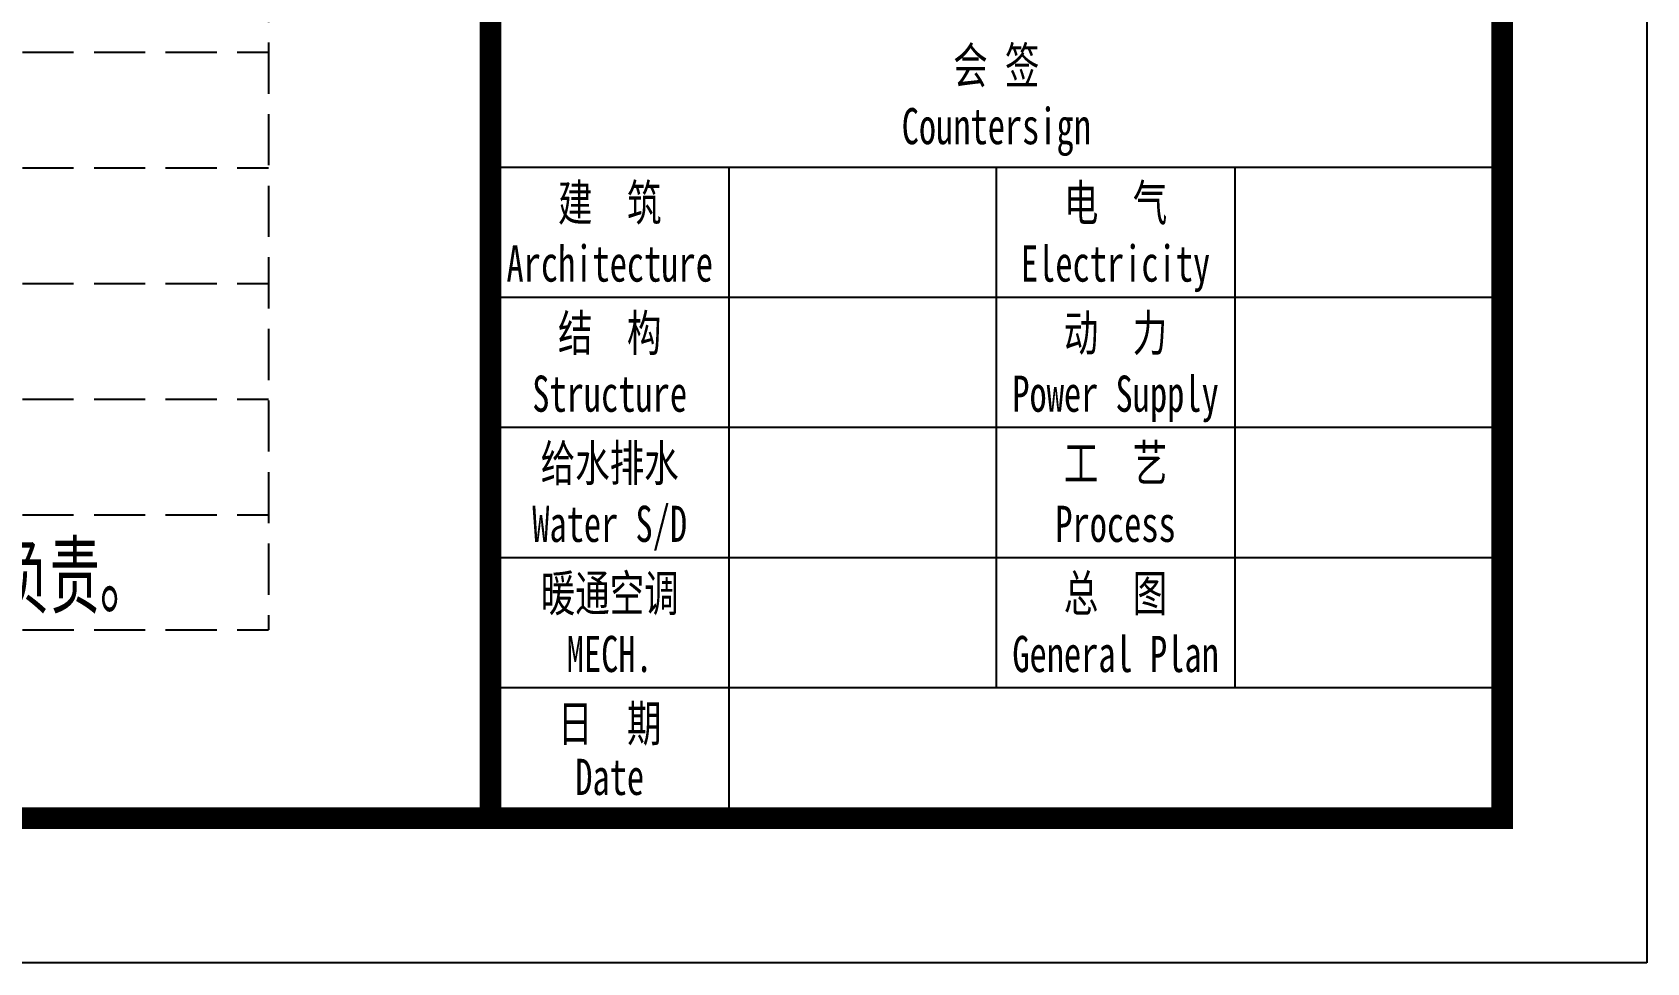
# Model space of a CAD drawing. Extents: x -33967 to 1773478, y -1022458 to -784650.
# Drawn here: x 111862 to 119760, y -967891 to -963342 of the extents above; entities that cross this region are included whole.
import ezdxf
from ezdxf.enums import TextEntityAlignment as Align

# ---------------------------------------------------------------- set-up
doc = ezdxf.new("R2010")
doc.units = 0
doc.header["$LTSCALE"] = 1000
doc.header["$MEASUREMENT"] = 0
doc.linetypes.add('DASH', pattern=[0.35, 0.25, -0.1])
for name, color, linetype in [('NUM', 7, 'Continuous'), ('PUB_TITLE', 4, 'Continuous'), ('填充', 251, 'Continuous')]:
    doc.layers.add(name, color=color, linetype=linetype)
doc.styles.add('_gyy_title_ST', font='', dxfattribs={"width": 0.8})
doc.styles.add('TSSD_Norm', font='tssdeng.shx', dxfattribs={"bigfont": 'hztxt.shx'})
doc.styles.get('_gyy_title_ST').set_extended_font_data('SimSun')

msp = doc.modelspace()

# ---------------------------------------------------------------- linework, layer by layer
at = {"layer": 'PUB_TITLE'}
for p, q in [((119052.9, -964002.5), (114103.4, -964002.5)), ((115270.1, -964002.5), (115270.1, -967184.3)), ((116578.2, -964002.5), (116578.2, -966547.9)), ((117744.9, -964002.5), (117744.9, -966547.9)), ((119052.9, -964638.8), (114103.4, -964638.8)), ((119052.9, -965275.2), (114103.4, -965275.2)), ((119052.9, -965911.6), (114103.4, -965911.6)), ((119052.9, -966547.9), (114103.4, -966547.9))]:
    msp.add_line(p, q, dxfattribs=at)
msp.add_lwpolyline([(60295.4, -925891.4), (119760, -925891.4), (119760, -967891.4), (60295.4, -967891.4)], close=True, dxfattribs=at)
at = {"layer": 'PUB_TITLE', "const_width": 106.1}
for points in [[(62063.1, -967184.3), (62063.1, -926598.5), (119052.9, -926598.5), (119052.9, -967184.3)], [(114103.4, -926598.5), (119052.9, -926598.5), (119052.9, -967184.3), (114103.4, -967184.3)]]:
    msp.add_lwpolyline(points, close=True, dxfattribs=at)
at = {"layer": '填充', "linetype": 'DASH'}
for p, q in [((113018.1, -929792.2), (113018.1, -966264.2)), ((97464.3, -963439.2), (113018.1, -963439.2)), ((97464.3, -964004.9), (113018.1, -964004.9)), ((97464.3, -964570.5), (113018.1, -964570.5)), ((97464.3, -965136.2), (113018.1, -965136.2)), ((97464.3, -965701.8), (113018.1, -965701.8)), ((96764.8, -966264.2), (113018.1, -966264.2)), ((97464.3, -966264.2), (113018.1, -966264.2))]:
    msp.add_line(p, q, dxfattribs=at)

# ---------------------------------------------------------------- texts
at = {"layer": 'NUM', "style": 'TSSD_Norm', "width": 0.7}
msp.add_text('9. 按本图纸进行构件制作前，必须由业主组织各相关部门进行图纸会审，若未经会审擅自施工，由此造成的一切后果，本院概不负责。', height=350, dxfattribs=at).set_placement((97837.9, -966184.1))
at = {"layer": 'PUB_TITLE', "style": '_gyy_title_ST', "width": 0.7}
for s, height, p in [('会 签', 176.77, (116578.2, -963592.4)), ('Countersign', 176.767, (116578.2, -963889.3)), ('建  筑', 176.77, (114686.8, -964264.1)), ('电  气', 176.77, (117161.5, -964264.1)), ('Architecture', 176.767, (114686.8, -964561.1)), ('Electricity', 176.767, (117161.5, -964561.1)), ('结  构', 176.77, (114686.8, -964900.5)), ('动  力', 176.77, (117161.5, -964900.5)), ('Structure', 176.77, (114686.8, -965197.4)), ('Power Supply', 176.767, (117161.5, -965197.4)), ('给水排水', 176.77, (114686.8, -965536.8)), ('工  艺', 176.77, (117161.5, -965536.8)), ('Water S/D', 176.77, (114686.8, -965833.8)), ('Process', 176.77, (117161.5, -965833.8)), ('暖通空调', 176.77, (114686.8, -966173.2)), ('总  图', 176.77, (117161.5, -966173.2)), ('MECH.', 176.77, (114686.8, -966470.1)), ('General Plan', 176.767, (117161.5, -966470.1)), ('日  期', 176.77, (114686.8, -966809.5)), ('Date', 176.77, (114686.8, -967071.2))]:
    msp.add_text(s, height=height, dxfattribs=at).set_placement(p, align=Align.CENTER)

doc.saveas('drawing.dxf')
